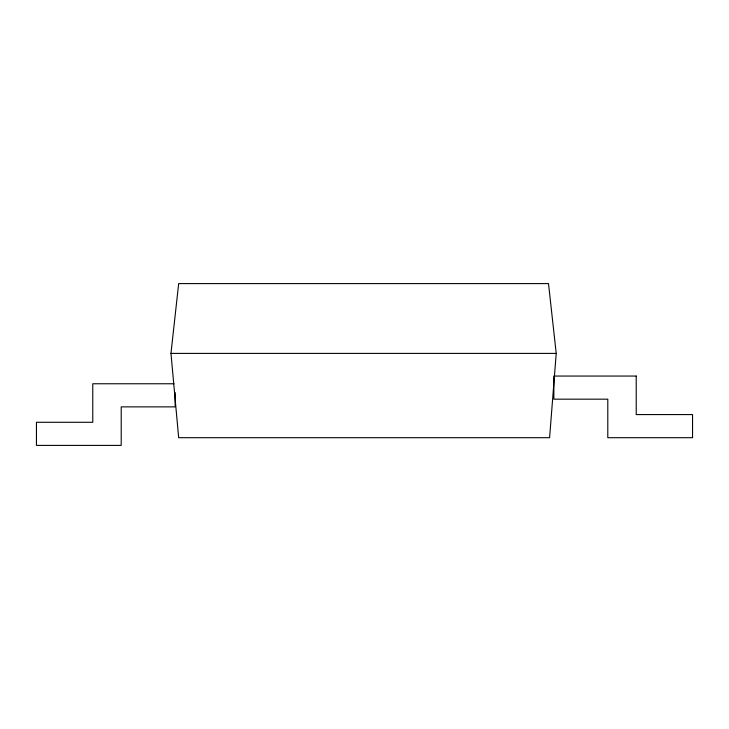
<?xml version="1.0" encoding="UTF-8"?>
<svg xmlns="http://www.w3.org/2000/svg" width="729" height="729" viewBox="0 0 729 729"><rect width="100%" height="100%" fill="white"/><g stroke="black" fill="none" stroke-linecap="round" stroke-linejoin="round"><path stroke-width="1.09" d="M556.218 353.401L549.593 437.701L178.669 437.701L170.969 353.401L178.669 283.599L548.509 283.599L556.218 353.401L170.969 353.401M174.012 383.764L92.774 383.764L92.774 422.291L36.45 422.291L36.45 445.401L121.205 445.401L121.205 406.873L175.142 406.873L175.142 392.567M636.226 376.055L553.858 376.055L553.858 399.173L607.795 399.173L607.795 437.701L692.55 437.701L692.55 414.582L636.226 414.582L636.226 376.055"/></g></svg>
